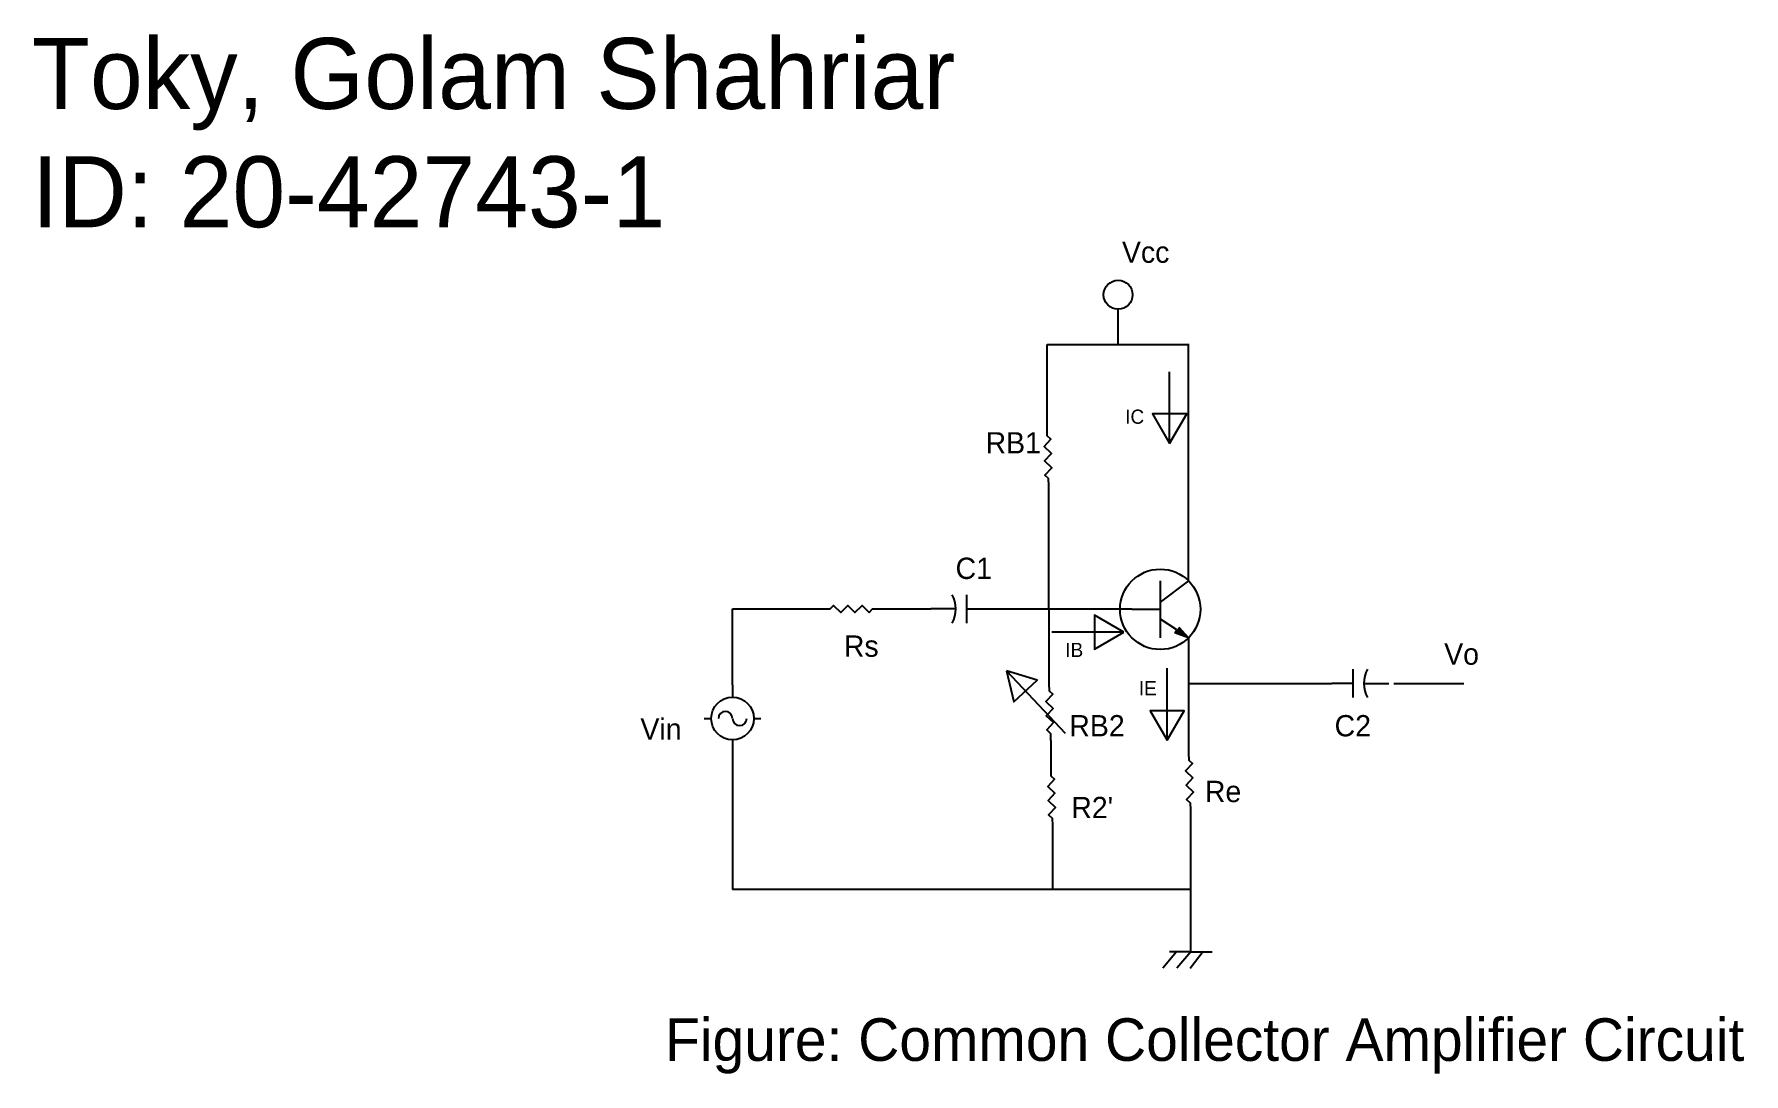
# Model space of a CAD drawing. Header units: inches. Extents: x 1 to 122, y -8 to 65.
import ezdxf

# ---------------------------------------------------------------- set-up
doc = ezdxf.new("R2010")
doc.units = ezdxf.units.IN
doc.header["$MEASUREMENT"] = 0

# ---------------------------------------------------------------- blocks, each defined once
blk = doc.blocks.new('Capacitor')
at = {"color": 7}
for p, q in [((0.15, 0), (0, 0)), ((0.15, -0.1), (0.15, 0.1)), ((0.225, 0), (0.4, 0))]:
    blk.add_line(p, q, dxfattribs=at)
blk.add_arc((0.4375, 0), 0.2125, 151.9275, 208.0725, dxfattribs=at)
blk = doc.blocks.new('Generator - AC')
at = {"color": 7}
for p, q in [((0, 0), (0.05, 0)), ((0.35, 0), (0.4, 0))]:
    blk.add_line(p, q, dxfattribs=at)
blk.add_circle((0.2, 0), 0.15, dxfattribs=at)
for centre, start, end in [((0.15, 0), 0, 180), ((0.25, 0), 180, 0)]:
    blk.add_arc(centre, 0.05, start, end, dxfattribs=at)
blk = doc.blocks.new('Resistor')
at = {"color": 7}
blk.add_lwpolyline([(0, 0), (0.05, 0), (0.075, 0.025), (0.125, -0.025), (0.175, 0.025), (0.225, -0.025), (0.275, 0.025), (0.325, -0.025), (0.35, 0), (0.4, 0)], dxfattribs=at)
blk = doc.blocks.new('Transistor - NPN')
at = {"color": 7}
for p, q in [((0.199999, 0.2), (0.199999, -0.2)), ((0.399999, 0.2), (0.199999, 0.05)), ((0, 0), (0.199999, 0)), ((0.316132, -0.145536), (0.201153, -0.069033)), ((0.302516, -0.166503), (0.316132, -0.145536)), ((0.399999, -0.2), (0.302516, -0.166503)), ((0.329748, -0.124569), (0.399999, -0.2))]:
    blk.add_line(p, q, dxfattribs=at)
blk.add_solid([(0.302516, -0.166503), (0.399999, -0.2), (0.329748, -0.124569)], dxfattribs=at)

msp = doc.modelspace()

# ---------------------------------------------------------------- linework, layer by layer
for p, q in [((77.53, 43.54), (77.53, 46.02)), ((72.53, 37.6), (72.53, 43.54)), ((72.53, 43.54), (77.53, 43.54)), ((77.53, 43.54), (77.53, 43.54)), ((77.53, 43.54), (82.53, 43.54)), ((82.5, 26.88), (82.5, 43.54)), ((81.16, 36.56), (81.16, 41.62)), ((72.65, 24.91), (72.65, 33.6)), ((50.37, 19.55), (50.37, 24.91)), ((50.37, 24.91), (56.74, 24.91)), ((60.74, 24.91), (64.34, 24.91)), ((68.34, 24.91), (72.65, 24.91)), ((78.5, 24.88), (72.65, 24.88)), ((72.65, 24.88), (72.65, 19.64)), ((77.94, 23.28), (72.87, 23.28)), ((82.5, 22.88), (82.5, 19.66)), ((69.67, 20.55), (73.8, 16.15)), ((80.99, 15.66), (80.99, 20.73)), ((50.37, 19.55), (50.37, 18.69)), ((82.5, 19.66), (92.59, 19.66)), ((82.5, 19.66), (82.5, 14.75)), ((96.96, 19.66), (101.88, 19.66)), ((50.37, 15.69), (50.37, 5.15)), ((72.78, 15.65), (72.78, 13.66)), ((72.9, 9.67), (72.9, 5.15)), ((82.63, 10.75), (82.63, 5.15)), ((82.63, 5.15), (50.37, 5.15)), ((82.63, 5.15), (82.63, 0.75)), ((81.64, 0.75), (80.68, -0.39)), ((82.65, 0.75), (81.15, 0.75)), ((82.65, 0.75), (81.67, -0.39)), ((83.52, 0.77), (82.6, -0.41)), ((82.65, 0.75), (82.65, 0.75)), ((82.65, 0.75), (84.15, 0.75))]:
    msp.add_line(p, q)
for points in [[(81.16, 36.56), (82.36, 38.64), (79.96, 38.64)], [(77.94, 23.28), (75.86, 24.48), (75.86, 22.08)], [(69.67, 20.55), (70.18, 18.36), (71.83, 19.9)], [(80.99, 15.66), (82.19, 17.74), (79.79, 17.74)]]:
    msp.add_lwpolyline(points, close=True)
for centre, radius in [((77.53, 47.04), 1.02), ((80.5, 24.88), 2.83)]:
    msp.add_circle(centre, radius)

# ---------------------------------------------------------------- block references
at = {"xscale": 10, "yscale": 10, "zscale": 10}
for name, p, rotation in [('Resistor', (72.65, 33.6), 91.77765118128741), ('Capacitor', (68.34, 24.91), 180), ('Resistor', (72.65, 19.64), 271.7776511812874), ('Resistor', (82.5, 14.75), 271.7776511812874), ('Resistor', (72.78, 13.66), 271.7776511812874)]:
    msp.add_blockref(name, p, dxfattribs=dict(at, rotation=rotation))
for name, p in [('Transistor - NPN', (78.5, 24.88)), ('Resistor', (56.74, 24.91)), ('Capacitor', (92.59, 19.66)), ('Generator - AC', (48.37, 17.19))]:
    msp.add_blockref(name, p, dxfattribs=at)

# ---------------------------------------------------------------- texts
at = {"attachment_point": 1}
for s, insert, char_height, width in [('Toky, Golam Shahriar \\PID: 20-42743-1', (1.02, 65.13), 5, 131.0354), ('Vcc', (77.8, 50.79), 1.5, 9.1332), ('IC', (78.03, 38.95), 1, 13.3365), ('RB1', (68.19, 37.36), 1.5, 9.1332), ('C1', (66.08, 28.52), 1.5, 9.1332), ('Rs', (58.21, 23.04), 1.5, 9.1332), ('IB', (73.81, 22.52), 1, 13.3365), ('Vo', (100.5, 22.48), 1.5, 9.1332), ('IE', (78.99, 19.82), 1, 13.3365), ('Vin', (43.88, 17.19), 1.5, 9.1332), ('RB2', (74.09, 17.43), 1.5, 9.1332), ('C2', (92.78, 17.43), 1.5, 9.1332), ('Re', (83.64, 12.8), 1.5, 9.1332), ("R2'", (74.23, 11.67), 1.5, 9.1332), ('Figure: Common Collector Amplifier Circuit', (45.62, -3.93), 3, 72.4422)]:
    msp.add_mtext(s, dxfattribs=dict(at, insert=insert, char_height=char_height, width=width))

doc.saveas('drawing.dxf')
